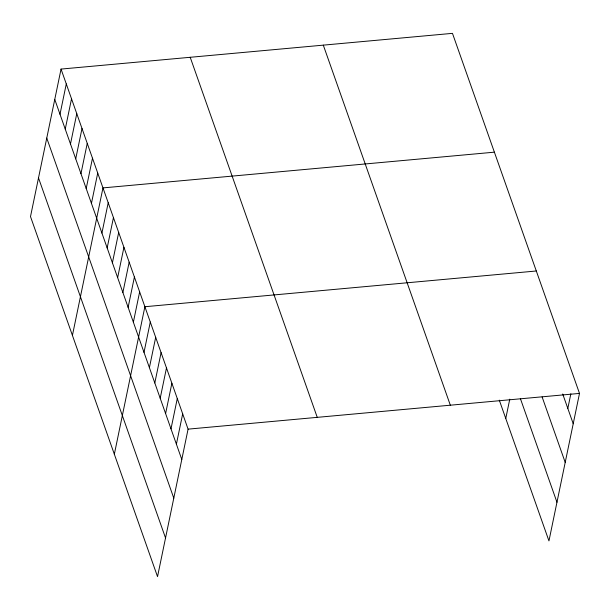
<?xml version="1.0" encoding="UTF-8"?>
<svg xmlns="http://www.w3.org/2000/svg" width="610" height="610" viewBox="0 0 610 610"><rect width="100%" height="100%" fill="white"/><g stroke="black" fill="none" stroke-linecap="round" stroke-linejoin="round"><path stroke-width="0.91" d="M61.046 69.082L30.5 216.588L157.532 576.648L188.078 429.143L61.046 69.082L452.467 33.352L579.5 393.412L548.954 540.917L499.293 400.152M60.009 114.268L66.284 83.936M65.247 129.122L71.53 98.789M70.485 143.975L76.769 113.643M75.724 158.829L82.007 128.496M80.962 173.675L87.245 143.35M86.208 188.528L92.484 158.196M91.447 203.382L97.73 173.049M72.422 335.409L102.968 187.903L494.39 152.172M101.923 233.089L108.206 202.756M107.162 247.942L113.445 217.61M112.408 262.788L118.683 232.463M117.646 277.642L123.929 247.309M122.884 292.495L129.167 262.163M128.123 307.348L134.406 277.016M133.369 322.202L139.644 291.87M114.337 454.229L144.883 306.723L536.312 270.992M144.006 352.359L150.289 322.027M149.404 367.655L155.687 337.33M154.803 382.958L161.086 352.626M160.201 398.261L166.484 367.929M165.6 413.565L171.883 383.233M170.998 428.868L177.281 398.536M176.397 444.171L182.68 413.839M505.766 418.498L509.769 399.161M567.818 408.441L570.868 393.732M188.078 429.143L579.5 393.412M562.717 393.984L573.217 423.744M542.115 396.95L565.211 462.411M520.368 398.528L556.961 502.251M323.3 45.148L450.332 405.2M190.213 57.294L317.246 417.347M54.763 99.415L181.795 459.475M46.756 138.081L173.789 498.141M38.506 177.922L165.539 537.982"/></g></svg>
